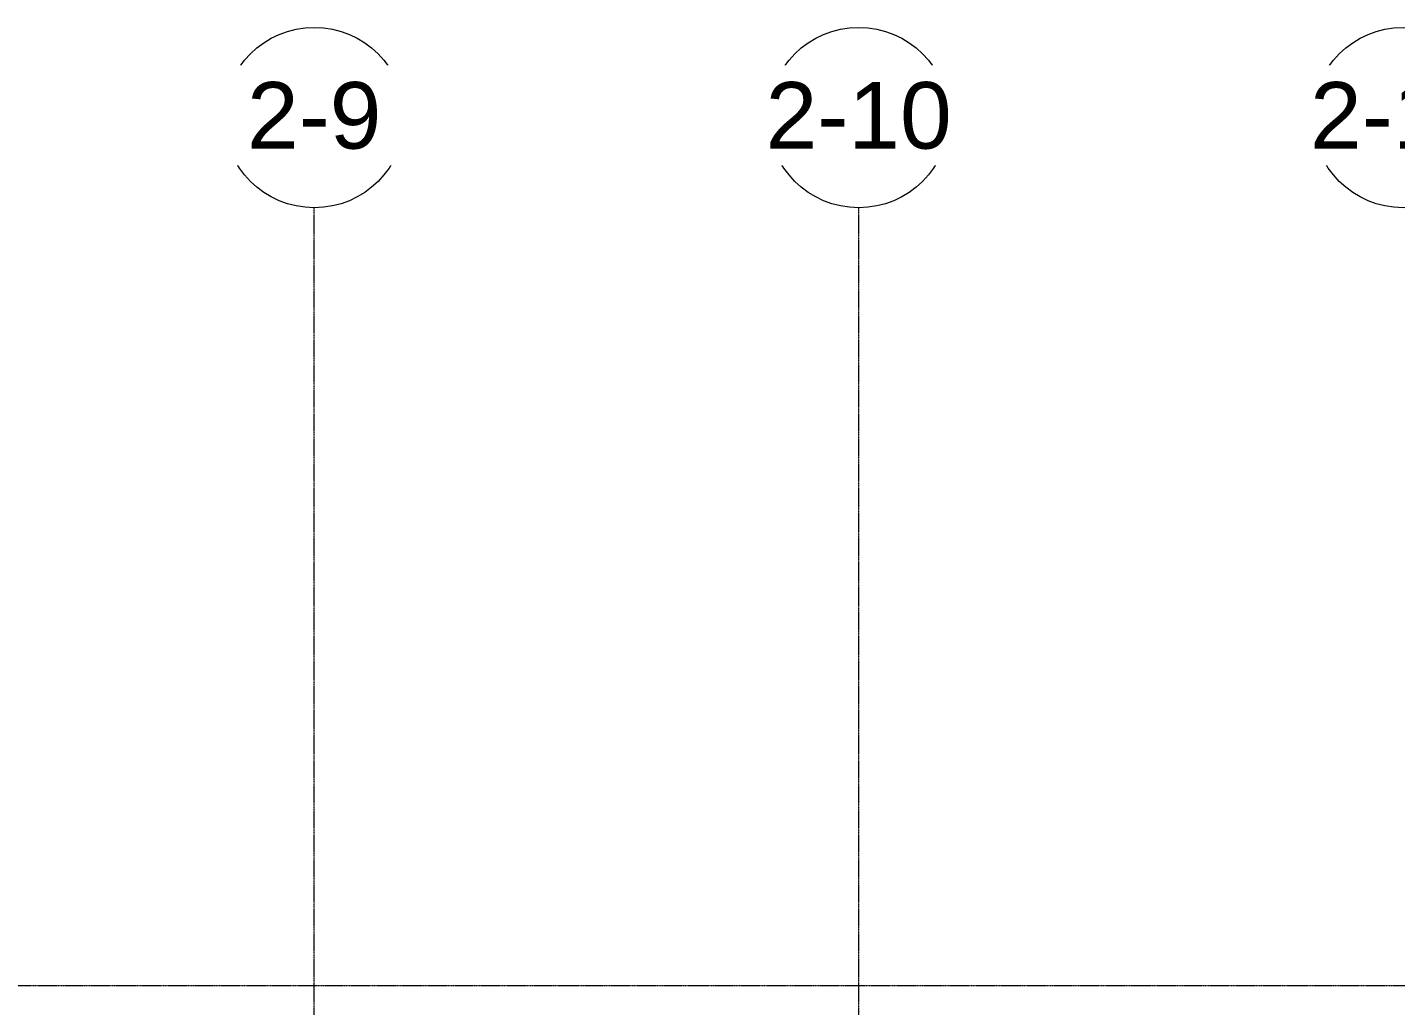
# Model space of a CAD drawing. Header units: inches. Extents: x -23445 to -32, y -314 to 853.
# Drawn here: x -16652 to -15925, y 247 to 768 of the extents above; entities that cross this region are included whole.
import ezdxf

# ---------------------------------------------------------------- set-up
doc = ezdxf.new("R2010")
doc.units = ezdxf.units.IN
doc.header["$MEASUREMENT"] = 0
doc.linetypes.add('Grid Line 1_2_', pattern=[0.875, 0.5, -0.125, 0.125, -0.125])
for name, color, linetype, lineweight in [('A-FLOR-LEVL', 51, 'Continuous', 9), ('S-GRID', 1, 'Continuous', 9), ('S-GRID-IDEN', 1, 'Continuous', 9)]:
    doc.layers.add(name, color=color, linetype=linetype, lineweight=lineweight)
doc.styles.add('Arial_1', font='arial.ttf', dxfattribs={"height": 35.407186})

# ---------------------------------------------------------------- blocks, each defined once
blk = doc.blocks.new('Grid - Grid Head - Circle-14747-Building Section - East_West looking South _ Fitness Center')
at = {"layer": 'S-GRID-IDEN'}
blk.add_circle((-23085.89, 719.89), 48, dxfattribs=at)

msp = doc.modelspace()

# ---------------------------------------------------------------- linework, layer by layer
at = {"layer": 'A-FLOR-LEVL', "linetype": 'Grid Line 1_2_'}
msp.add_line((-19102.71, 258), (-13613.95, 258), dxfattribs=at)
at = {"layer": 'S-GRID', "linetype": 'Grid Line 1_2_'}
for p, q in [((-16499.78, -273.16), (-16499.78, 671.89)), ((-16499.78, -273.16), (-16499.78, 671.89)), ((-16210.28, -273.16), (-16210.28, 671.89)), ((-16210.28, -273.16), (-16210.28, 671.89))]:
    msp.add_line(p, q, dxfattribs=at)

# ---------------------------------------------------------------- block references
at = {"layer": 'S-GRID-IDEN'}
for p in [(6586.11, 0), (6875.61, 0), (7165.11, 0)]:
    msp.add_blockref('Grid - Grid Head - Circle-14747-Building Section - East_West looking South _ Fitness Center', p, dxfattribs=at)

# ---------------------------------------------------------------- next in the draw order: texts
at = {"layer": 'S-GRID-IDEN', "char_height": 35.407, "attachment_point": 2, "line_spacing_factor": 0.938532, "style": 'Arial_1', "bg_fill": 3, "box_fill_scale": 1.25, "bg_fill_color": 0, "bg_fill_transparency": 0}
for s, insert, width in [('1-9', (-16499.79, 738.77), 85.104), ('1-10', (-16210.29, 738.77), 117.936), ('1-11', (-15920.79, 738.77), 117.936)]:
    msp.add_mtext(s, dxfattribs=dict(at, insert=insert, width=width))

# ---------------------------------------------------------------- next in the draw order: block references
at = {"layer": 'S-GRID-IDEN'}
for p in [(6586.11, 0), (6875.61, 0), (7165.11, 0)]:
    msp.add_blockref('Grid - Grid Head - Circle-14747-Building Section - East_West looking South _ Fitness Center', p, dxfattribs=at)

# ---------------------------------------------------------------- next in the draw order: texts
at = {"layer": 'S-GRID-IDEN', "char_height": 35.407, "attachment_point": 2, "line_spacing_factor": 0.938532, "style": 'Arial_1', "bg_fill": 3, "box_fill_scale": 1.25, "bg_fill_color": 0, "bg_fill_transparency": 0}
for s, insert, width in [('2-9', (-16499.79, 738.77), 85.104), ('2-10', (-16210.29, 738.77), 117.936), ('2-11', (-15920.79, 738.77), 117.936)]:
    msp.add_mtext(s, dxfattribs=dict(at, insert=insert, width=width))

doc.saveas('drawing.dxf')
